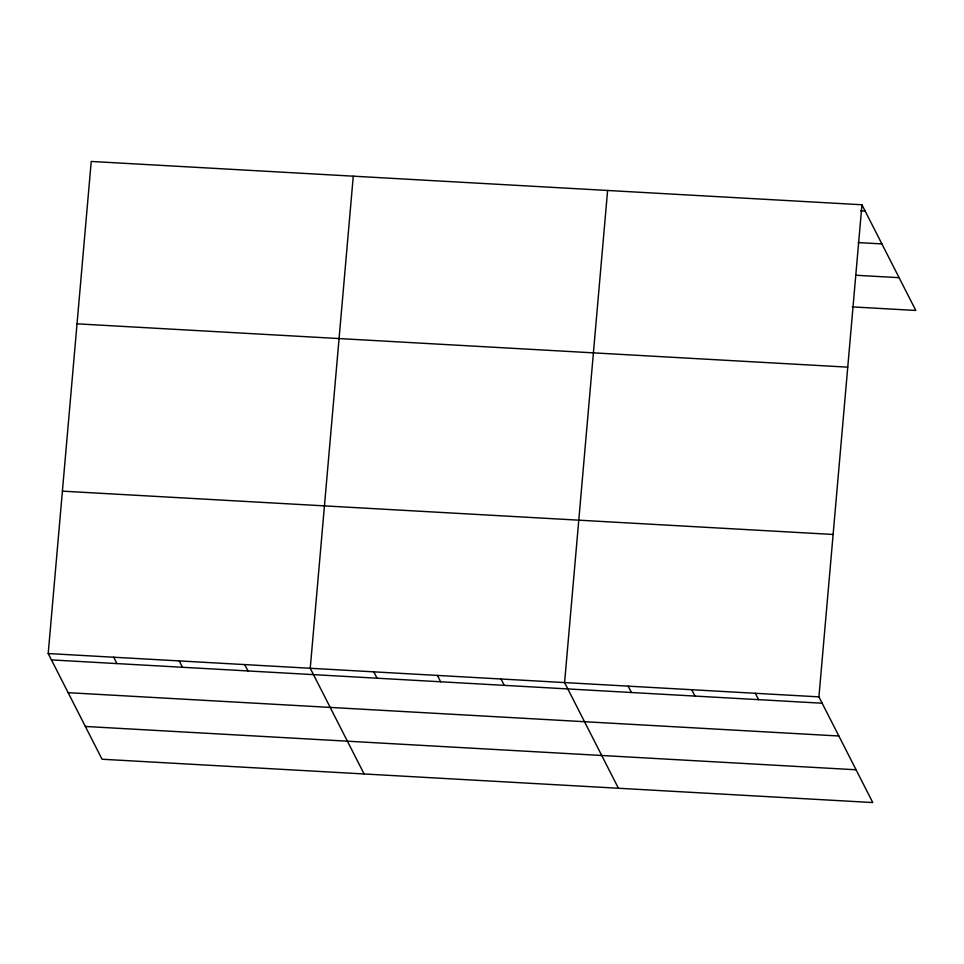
<?xml version="1.0" encoding="UTF-8"?>
<svg xmlns="http://www.w3.org/2000/svg" width="964" height="964" viewBox="0 0 964 964"><rect width="100%" height="100%" fill="white"/><g stroke="black" fill="none" stroke-linecap="round" stroke-linejoin="round"><path stroke-width="1.45" d="M861.949 204.766L818.918 696.864L872.769 802.554L102.051 759.234L48.2 653.544L91.231 161.446L861.949 204.766L915.8 310.456L852.212 306.889M353.27 176.171L310.239 668.269L364.103 773.971M607.609 190.462L564.579 682.56L618.43 788.263M860.756 210.875L865.19 211.128M858.237 242.579L881.891 243.904M856.213 275.27L899.099 277.68M77.036 323.832L847.742 367.151M62.395 491.146L833.113 534.466M48.2 653.544L818.918 696.864M51.441 659.906L822.159 703.226M68.143 692.682L838.861 736.002M85.35 726.458L856.068 769.778M755.33 693.285L758.572 699.659M691.742 689.718L694.984 696.08M628.166 686.139L631.408 692.501M500.991 678.993L504.232 685.356M437.415 675.415L440.656 681.789M373.827 671.848L377.069 678.21M244.736 664.594L247.977 670.956M179.22 660.906L182.461 667.269M113.716 657.219L116.957 663.594"/></g></svg>
